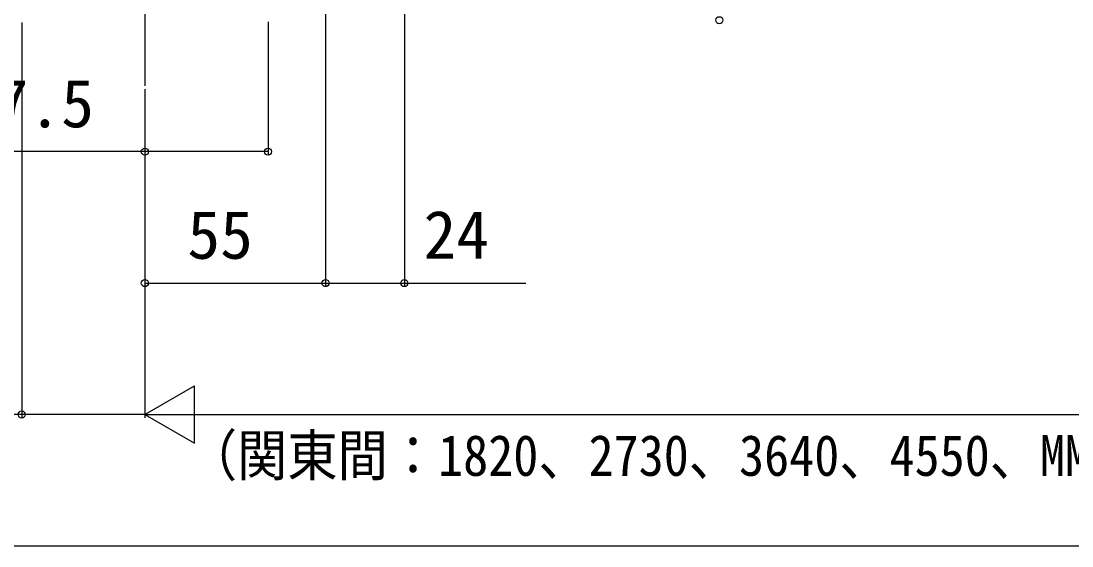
# Model space of a CAD drawing. Units: millimetres, scale not verified. Extents: x -875 to 875, y -1305 to 1297.
# Drawn here: x -538.2 to -218.2, y -1304.7 to -1145 of the extents above; entities that cross this region are included whole.
import ezdxf
from ezdxf.enums import TextEntityAlignment as Align

# ---------------------------------------------------------------- set-up
doc = ezdxf.new("R2010")
doc.units = ezdxf.units.MM
doc.header["$LTSCALE"] = 8
for name, color, linetype in [('0-4_YKK_12', 2, 'Continuous'), ('0-6_YKK_D', 6, 'Continuous'), ('0-7_YKK_ZWAK', 7, 'Continuous')]:
    doc.layers.add(name, color=color, linetype=linetype)
doc.styles.add('ＭＳ ゴシック', font='')
doc.styles.get('ＭＳ ゴシック').set_extended_font_data('MS Gothic')

msp = doc.modelspace()

# ---------------------------------------------------------------- linework, layer by layer
at = {"layer": '0-4_YKK_12'}
msp.add_line((-500.5, -370.2), (-500.5, -1164.7), dxfattribs=at)
at = {"layer": '0-6_YKK_D'}
for p, q in [((-421.5, -1043.6), (-421.5, -1225.7)), ((-445.5, -1072.2), (-445.5, -1225.7)), ((-445.5, -1072.2), (-445.5, -1225.7)), ((-538, -1145.4), (-538, -1265.7)), ((-463, -1145.2), (-463, -1185.7)), ((-500.5, -1165.7), (-500.5, -1265.7)), ((-500.5, -1165.7), (-500.5, -1265.7)), ((-500.5, -1165.7), (-500.5, -1225.7)), ((-500.5, -1165.7), (-500.5, -1185.7)), ((-500.5, -1224.7), (-445.5, -1224.7)), ((-500.5, -1264.7), (-485.345, -1255.95)), ((-485.345, -1273.45), (-485.345, -1255.95)), ((-500.5, -1264.7), (-485.345, -1273.45)), ((-500.5, -1264.7), (-470.189, -1264.7)), ((-483, -1264.7), (482, -1264.7))]:
    msp.add_line(p, q, dxfattribs=at)
for points in [[(-463, -1184.7), (-500.5, -1184.7), (-557.391, -1184.7)], [(-445.5, -1224.7), (-421.5, -1224.7), (-384.495, -1224.7)], [(-500.5, -1264.7), (-538, -1264.7), (-594.891, -1264.7)]]:
    msp.add_lwpolyline(points, dxfattribs=at)
for centre in [(-325.6, -1144.7), (-500.5, -1184.7), (-463, -1184.7), (-500.5, -1224.7), (-445.5, -1224.7), (-445.5, -1224.7), (-421.5, -1224.7), (-538, -1264.7)]:
    msp.add_circle(centre, 1.075, dxfattribs=at)
at = {"layer": '0-7_YKK_ZWAK'}
msp.add_lwpolyline([(-875, -1304.7), (875, -1304.7), (875, 1245.3)], dxfattribs=at)

# ---------------------------------------------------------------- texts
at = {"layer": '0-6_YKK_D', "style": 'ＭＳ ゴシック'}
for s, p in [('37.5', (-555.868, -1181.7)), ('24', (-415.677, -1221.7)), ('55', (-487.545, -1221.7))]:
    msp.add_text(s, height=14.66, dxfattribs=at).set_placement(p, align=Align.BOTTOM_LEFT)
at = {"layer": '0-6_YKK_D', "style": 'ＭＳ ゴシック', "width": 0.9}
msp.add_text('（関東間：1820、2730、3640、4550、MM：2000、3000、4000、5000、九州・四国間：1910、2865、3820、4775）', height=12.46, dxfattribs=at).set_placement((-487.709, -1287.098), align=Align.BOTTOM_LEFT)

doc.saveas('drawing.dxf')
